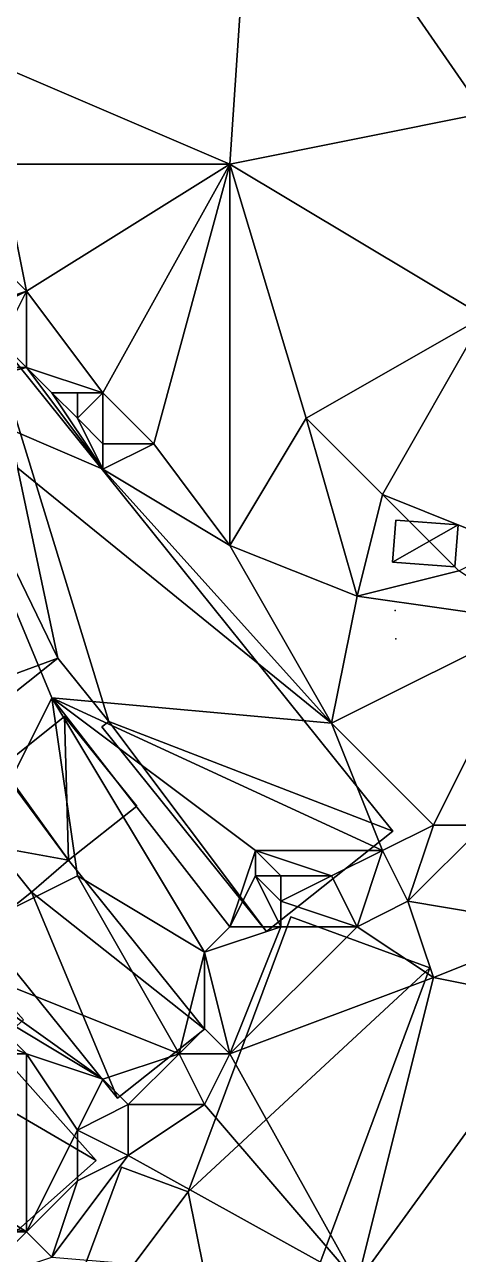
# Model space of a CAD drawing. Header units: metres. Extents: x -1103 to 901, y -902 to 905.
# Drawn here: x 307.8 to 342, y 414.2 to 511 of the extents above; entities that cross this region are included whole.
import ezdxf

# ---------------------------------------------------------------- set-up
doc = ezdxf.new("R2010")
doc.units = ezdxf.units.M
for name, color, linetype in [('OSM_BUILDING_FOOTPRINTS', 7, 'CONTINUOUS'), ('OSM_BUILDING_ROOFS', 1, 'CONTINUOUS'), ('OSM_BUILDING_WALLS', 8, 'CONTINUOUS'), ('OSM_TERRAIN', 3, 'CONTINUOUS'), ('OSM_TREES', 3, 'CONTINUOUS')]:
    doc.layers.add(name, color=color, linetype=linetype)

msp = doc.modelspace()

# ---------------------------------------------------------------- linework, layer by layer
at = {"layer": 'OSM_BUILDING_FOOTPRINTS'}
for points in [[(304.931, 487.159, 10.872), (336.81, 447.512, 10.872), (326.883, 439.627, 10.872), (313.928, 455.729, 10.872), (313.928, 455.729, 10.872), (314.47, 456.149, 10.872), (310.469, 461.126, 10.872), (303.571, 455.652, 10.872)], [(306.025, 452.588, 10.872), (310.999, 456.536, 10.872), (316.67, 449.492, 10.872), (311.297, 445.234, 10.872), (321.997, 431.93, 10.872), (315.144, 426.5, 10.872), (304.544, 439.683, 10.872), (308.379, 442.724, 10.872), (305.505, 446.296, 10.872)]]:
    msp.add_polyline3d(points, dxfattribs=at)
for points in [[(337.042, 471.986, 10.925), (341.939, 471.61, 10.925), (341.685, 468.303, 10.925), (336.777, 468.679, 10.925), (337.042, 471.986, 10.925)], [(288.582, 437.106, 11.802), (294.065, 441.95, 11.802), (297.414, 438.201, 11.802), (299.017, 439.616, 11.802), (302.952, 435.226, 11.802), (304.356, 436.464, 11.802), (307.749, 432.671, 11.802), (305.417, 430.603, 11.802), (313.486, 421.601, 11.802), (306.887, 415.762, 11.802), (297.171, 426.6, 11.802), (293.07, 422.972, 11.802), (285.807, 431.09, 11.802), (290.373, 435.115, 11.802), (288.582, 437.106, 11.802)], [(328.785, 440.788, 13.026), (339.728, 436.763, 13.026), (325.092, 397.437, 13.026), (308.876, 403.387, 13.026), (315.465, 421.081, 13.026), (320.726, 419.146, 13.026), (328.785, 440.788, 13.026)]]:
    msp.add_polyline3d(points, close=True, dxfattribs=at)
at = {"layer": 'OSM_BUILDING_ROOFS'}
for points in [[(310.469, 461.126, 20.872), (304.931, 487.159, 20.872), (302.234, 478.079, 20.872)], [(314.47, 456.149, 20.872), (336.81, 447.512, 20.872), (304.931, 487.159, 20.872)], [(310.469, 461.126, 20.872), (314.47, 456.149, 20.872), (304.931, 487.159, 20.872)], [(310.469, 461.126, 20.872), (302.234, 478.079, 20.872), (293.213, 454.767, 20.872)], [(341.939, 471.61, 20.925), (337.042, 471.986, 20.925), (336.777, 468.679, 20.925)], [(341.939, 471.61, 20.925), (336.777, 468.679, 20.925), (341.685, 468.303, 20.925)], [(303.571, 455.652, 20.872), (310.469, 461.126, 20.872), (293.213, 454.767, 20.872)], [(311.297, 445.234, 20.872), (310.999, 456.536, 20.872), (306.025, 452.588, 20.872)], [(311.297, 445.234, 20.872), (316.67, 449.492, 20.872), (310.999, 456.536, 20.872)], [(314.47, 456.149, 20.872), (313.928, 455.729, 20.872), (326.883, 439.627, 20.872)], [(314.47, 456.149, 20.872), (326.883, 439.627, 20.872), (336.81, 447.512, 20.872)], [(311.297, 445.234, 20.872), (306.025, 452.588, 20.872), (303.571, 455.652, 20.872)], [(305.505, 446.296, 20.872), (311.297, 445.234, 20.872), (303.571, 455.652, 20.872)], [(305.505, 446.296, 20.872), (308.379, 442.724, 20.872), (311.297, 445.234, 20.872)], [(308.379, 442.724, 20.872), (321.997, 431.93, 20.872), (311.297, 445.234, 20.872)], [(308.379, 442.724, 20.872), (304.544, 439.683, 20.872), (315.144, 426.5, 20.872)], [(308.379, 442.724, 20.872), (315.144, 426.5, 20.872), (321.997, 431.93, 20.872)], [(339.728, 436.763, 23.026), (328.785, 440.788, 23.026), (320.726, 419.146, 23.026)], [(320.726, 419.146, 23.026), (325.092, 397.437, 23.026), (339.728, 436.763, 23.026)], [(290.373, 435.115, 21.802), (306.887, 415.762, 21.802), (313.486, 421.601, 21.802)], [(290.373, 435.115, 21.802), (313.486, 421.601, 21.802), (305.417, 430.603, 21.802)], [(320.726, 419.146, 23.026), (315.465, 421.081, 23.026), (308.876, 403.387, 23.026)], [(320.726, 419.146, 23.026), (308.876, 403.387, 23.026), (325.092, 397.437, 23.026)]]:
    msp.add_3dface(points, dxfattribs=at)
at = {"layer": 'OSM_BUILDING_WALLS'}
for points in [[(336.81, 447.512, 10.872), (304.931, 487.159, 10.872), (304.931, 487.159, 20.872)], [(336.81, 447.512, 10.872), (304.931, 487.159, 20.872), (336.81, 447.512, 20.872)], [(337.042, 471.986, 10.925), (336.777, 468.679, 10.925), (336.777, 468.679, 20.925)], [(337.042, 471.986, 10.925), (336.777, 468.679, 20.925), (337.042, 471.986, 20.925)], [(341.939, 471.61, 10.925), (337.042, 471.986, 10.925), (337.042, 471.986, 20.925)], [(341.939, 471.61, 10.925), (337.042, 471.986, 20.925), (341.939, 471.61, 20.925)], [(341.685, 468.303, 10.925), (341.939, 471.61, 10.925), (341.939, 471.61, 20.925)], [(341.685, 468.303, 10.925), (341.939, 471.61, 20.925), (341.685, 468.303, 20.925)], [(336.777, 468.679, 10.925), (341.685, 468.303, 10.925), (341.685, 468.303, 20.925)], [(336.777, 468.679, 10.925), (341.685, 468.303, 20.925), (336.777, 468.679, 20.925)], [(303.571, 455.652, 10.872), (310.469, 461.126, 10.872), (310.469, 461.126, 20.872)], [(303.571, 455.652, 10.872), (310.469, 461.126, 20.872), (303.571, 455.652, 20.872)], [(310.469, 461.126, 10.872), (314.47, 456.149, 10.872), (314.47, 456.149, 20.872)], [(310.469, 461.126, 10.872), (314.47, 456.149, 20.872), (310.469, 461.126, 20.872)], [(310.999, 456.536, 10.872), (306.025, 452.588, 10.872), (306.025, 452.588, 20.872)], [(310.999, 456.536, 10.872), (306.025, 452.588, 20.872), (310.999, 456.536, 20.872)], [(316.67, 449.492, 10.872), (310.999, 456.536, 10.872), (310.999, 456.536, 20.872)], [(316.67, 449.492, 10.872), (310.999, 456.536, 20.872), (316.67, 449.492, 20.872)], [(314.47, 456.149, 10.872), (313.928, 455.729, 10.872), (313.928, 455.729, 20.872)], [(314.47, 456.149, 10.872), (313.928, 455.729, 20.872), (314.47, 456.149, 20.872)], [(313.928, 455.729, 10.872), (326.883, 439.627, 10.872), (326.883, 439.627, 20.872)], [(313.928, 455.729, 10.872), (326.883, 439.627, 20.872), (313.928, 455.729, 20.872)], [(311.297, 445.234, 10.872), (316.67, 449.492, 10.872), (316.67, 449.492, 20.872)], [(311.297, 445.234, 10.872), (316.67, 449.492, 20.872), (311.297, 445.234, 20.872)], [(326.883, 439.627, 10.872), (336.81, 447.512, 10.872), (336.81, 447.512, 20.872)], [(326.883, 439.627, 10.872), (336.81, 447.512, 20.872), (326.883, 439.627, 20.872)], [(305.505, 446.296, 10.872), (308.379, 442.724, 10.872), (308.379, 442.724, 20.872)], [(305.505, 446.296, 10.872), (308.379, 442.724, 20.872), (305.505, 446.296, 20.872)], [(321.997, 431.93, 10.872), (311.297, 445.234, 10.872), (311.297, 445.234, 20.872)], [(321.997, 431.93, 10.872), (311.297, 445.234, 20.872), (321.997, 431.93, 20.872)], [(308.379, 442.724, 10.872), (304.544, 439.683, 10.872), (304.544, 439.683, 20.872)], [(308.379, 442.724, 10.872), (304.544, 439.683, 20.872), (308.379, 442.724, 20.872)], [(328.785, 440.788, 13.026), (320.726, 419.146, 13.026), (320.726, 419.146, 23.026)], [(328.785, 440.788, 13.026), (320.726, 419.146, 23.026), (328.785, 440.788, 23.026)], [(339.728, 436.763, 13.026), (328.785, 440.788, 13.026), (328.785, 440.788, 23.026)], [(339.728, 436.763, 13.026), (328.785, 440.788, 23.026), (339.728, 436.763, 23.026)], [(304.544, 439.683, 10.872), (315.144, 426.5, 10.872), (315.144, 426.5, 20.872)], [(304.544, 439.683, 10.872), (315.144, 426.5, 20.872), (304.544, 439.683, 20.872)], [(325.092, 397.437, 13.026), (339.728, 436.763, 13.026), (339.728, 436.763, 23.026)], [(325.092, 397.437, 13.026), (339.728, 436.763, 23.026), (325.092, 397.437, 23.026)], [(315.144, 426.5, 10.872), (321.997, 431.93, 10.872), (321.997, 431.93, 20.872)], [(315.144, 426.5, 10.872), (321.997, 431.93, 20.872), (315.144, 426.5, 20.872)], [(313.486, 421.601, 11.802), (305.417, 430.603, 11.802), (305.417, 430.603, 21.802)], [(313.486, 421.601, 11.802), (305.417, 430.603, 21.802), (313.486, 421.601, 21.802)], [(306.887, 415.762, 11.802), (313.486, 421.601, 11.802), (313.486, 421.601, 21.802)], [(306.887, 415.762, 11.802), (313.486, 421.601, 21.802), (306.887, 415.762, 21.802)], [(315.465, 421.081, 13.026), (308.876, 403.387, 13.026), (308.876, 403.387, 23.026)], [(315.465, 421.081, 13.026), (308.876, 403.387, 23.026), (315.465, 421.081, 23.026)], [(320.726, 419.146, 13.026), (315.465, 421.081, 13.026), (315.465, 421.081, 23.026)], [(320.726, 419.146, 13.026), (315.465, 421.081, 23.026), (320.726, 419.146, 23.026)]]:
    msp.add_3dface(points, dxfattribs=at)
at = {"layer": 'OSM_TERRAIN'}
for points in [[(324, 500, 11.03), (326, 530, 10.903), (282, 518, 11.255)], [(324, 500, 11.03), (344, 504, 9.055), (326, 530, 10.903)], [(326, 530, 10.903), (344, 504, 9.055), (346, 520, 9.017)], [(282, 518, 11.255), (306, 500, 11.156), (324, 500, 11.03)], [(324, 500, 11.03), (344, 488, 10.401), (344, 504, 9.055)], [(308, 490, 11.721), (306, 500, 11.156), (302, 496, 11.83)], [(308, 490, 11.721), (324, 500, 11.03), (306, 500, 11.156)], [(314, 482, 12.142), (324, 500, 11.03), (308, 490, 11.721)], [(318, 478, 12.288), (324, 500, 11.03), (314, 482, 12.142)], [(318, 478, 12.288), (324, 470, 12.734), (324, 500, 11.03)], [(324, 470, 12.734), (330, 480, 11.992), (324, 500, 11.03)], [(330, 480, 11.992), (344, 488, 10.401), (324, 500, 11.03)], [(302, 488, 11.878), (308, 490, 11.721), (302, 496, 11.83)], [(304, 488, 12.306), (308, 490, 11.721), (302, 488, 11.878)], [(306, 486, 13.642), (308, 490, 11.721), (304, 488, 12.306)], [(308, 484, 13.513), (308, 490, 11.721), (306, 486, 13.642)], [(308, 484, 13.513), (314, 482, 12.142), (308, 490, 11.721)], [(330, 480, 11.992), (336, 474, 12.697), (344, 488, 10.401)], [(336, 474, 12.697), (346, 470, 13.137), (344, 488, 10.401)], [(304, 484, 13.691), (308, 484, 13.513), (306, 486, 13.642)], [(300, 482, 13.691), (314, 476, 13.666), (308, 484, 13.513)], [(300, 482, 13.691), (308, 484, 13.513), (304, 484, 13.691)], [(314, 476, 13.666), (310, 482, 13.401), (308, 484, 13.513)], [(310, 482, 13.401), (314, 482, 12.142), (308, 484, 13.513)], [(300, 438, 13.81), (310, 458, 13.539), (300, 482, 13.691)], [(310, 458, 13.539), (332, 456, 13.757), (300, 482, 13.691)], [(332, 456, 13.757), (314, 476, 13.666), (300, 482, 13.691)], [(314, 476, 13.666), (312, 480, 13.305), (310, 482, 13.401)], [(312, 480, 13.305), (312, 482, 12.772), (310, 482, 13.401)], [(310, 482, 13.401), (312, 482, 12.772), (314, 482, 12.142)], [(314, 478, 13.225), (314, 482, 12.142), (312, 480, 13.305)], [(312, 480, 13.305), (314, 482, 12.142), (312, 482, 12.772)], [(318, 478, 12.288), (314, 482, 12.142), (314, 478, 13.225)], [(314, 476, 13.666), (314, 478, 13.225), (312, 480, 13.305)], [(324, 470, 12.734), (334, 466, 13.314), (330, 480, 11.992)], [(334, 466, 13.314), (336, 474, 12.697), (330, 480, 11.992)], [(314, 476, 13.666), (324, 470, 12.734), (318, 478, 12.288)], [(314, 476, 13.666), (318, 478, 12.288), (314, 478, 13.225)], [(332, 456, 13.757), (324, 470, 12.734), (314, 476, 13.666)], [(342, 468, 13.001), (336, 474, 12.697), (334, 466, 13.314)], [(342, 468, 13.001), (346, 470, 13.137), (336, 474, 12.697)], [(324, 470, 12.734), (332, 456, 13.757), (334, 466, 13.314)], [(334, 466, 13.314), (348, 464, 14.035), (342, 468, 13.001)], [(348, 464, 14.035), (334, 466, 13.314), (332, 456, 13.757)], [(340, 448, 14.497), (348, 464, 14.035), (332, 456, 13.757)], [(344, 448, 14.831), (348, 464, 14.035), (340, 448, 14.497)], [(312, 444, 13.691), (310, 458, 13.539), (300, 438, 13.81)], [(312, 444, 13.691), (322, 438, 14.38), (310, 458, 13.539)], [(322, 438, 14.38), (324, 440, 14.015), (310, 458, 13.539)], [(324, 440, 14.015), (326, 446, 13.691), (310, 458, 13.539)], [(326, 446, 13.691), (336, 446, 13.84), (310, 458, 13.539)], [(310, 458, 13.539), (336, 446, 13.84), (332, 456, 13.757)], [(336, 446, 13.84), (340, 448, 14.497), (332, 456, 13.757)], [(336, 446, 13.84), (338, 442, 14.775), (340, 448, 14.497)], [(338, 442, 14.775), (350, 440, 15), (344, 448, 14.831)], [(338, 442, 14.775), (344, 448, 14.831), (340, 448, 14.497)], [(324, 440, 14.015), (326, 444, 13.691), (326, 446, 13.691)], [(326, 444, 13.691), (328, 444, 13.975), (326, 446, 13.691)], [(328, 444, 13.975), (332, 444, 13.691), (326, 446, 13.691)], [(326, 446, 13.691), (332, 444, 13.691), (336, 446, 13.84)], [(334, 440, 15.153), (336, 446, 13.84), (332, 444, 13.691)], [(334, 440, 15.153), (338, 442, 14.775), (336, 446, 13.84)], [(300, 438, 13.81), (320, 430, 13.768), (312, 444, 13.691)], [(320, 430, 13.768), (322, 438, 14.38), (312, 444, 13.691)], [(324, 440, 14.015), (328, 440, 15.152), (326, 444, 13.691)], [(328, 440, 15.152), (328, 442, 14.74), (326, 444, 13.691)], [(326, 444, 13.691), (328, 442, 14.74), (328, 444, 13.975)], [(328, 442, 14.74), (332, 444, 13.691), (328, 444, 13.975)], [(328, 442, 14.74), (334, 440, 15.153), (332, 444, 13.691)], [(328, 440, 15.152), (334, 440, 15.153), (328, 442, 14.74)], [(340, 436, 15.278), (338, 442, 14.775), (334, 440, 15.153)], [(340, 436, 15.278), (350, 440, 15), (338, 442, 14.775)], [(324, 430, 15.18), (328, 440, 15.152), (322, 438, 14.38)], [(322, 438, 14.38), (328, 440, 15.152), (324, 440, 14.015)], [(328, 440, 15.152), (324, 430, 15.18), (334, 440, 15.153)], [(324, 430, 15.18), (340, 436, 15.278), (334, 440, 15.153)], [(340, 436, 15.278), (350, 434, 14.836), (350, 440, 15)], [(304, 434, 14.524), (314, 428, 13.691), (300, 438, 13.81)], [(314, 428, 13.691), (320, 430, 13.768), (300, 438, 13.81)], [(320, 430, 13.768), (322, 432, 13.991), (322, 438, 14.38)], [(322, 432, 13.991), (324, 430, 15.18), (322, 438, 14.38)], [(334, 412, 15.373), (340, 436, 15.278), (324, 430, 15.18)], [(334, 412, 15.373), (350, 434, 14.836), (340, 436, 15.278)], [(286, 430, 14.457), (308, 430, 14.494), (298, 434, 14.528)], [(308, 430, 14.494), (304, 434, 14.524), (298, 434, 14.528)], [(308, 430, 14.494), (314, 428, 13.691), (304, 434, 14.524)], [(358, 406, 14.364), (350, 434, 14.836), (334, 412, 15.373)], [(324, 430, 15.18), (322, 432, 13.991), (320, 430, 13.768)], [(292, 420, 14.633), (308, 416, 14.673), (286, 430, 14.457)], [(286, 430, 14.457), (308, 416, 14.673), (308, 430, 14.494)], [(312, 424, 14.604), (314, 428, 13.691), (308, 430, 14.494)], [(308, 416, 14.673), (312, 424, 14.604), (308, 430, 14.494)], [(316, 426, 14.003), (320, 430, 13.768), (314, 428, 13.691)], [(316, 426, 14.003), (322, 426, 15.245), (320, 430, 13.768)], [(322, 426, 15.245), (324, 430, 15.18), (320, 430, 13.768)], [(322, 426, 15.245), (334, 412, 15.373), (324, 430, 15.18)], [(312, 424, 14.604), (316, 426, 14.003), (314, 428, 13.691)], [(312, 424, 14.604), (316, 422, 15.242), (316, 426, 14.003)], [(334, 412, 15.373), (322, 426, 15.245), (316, 422, 15.242)], [(316, 422, 15.242), (322, 426, 15.245), (316, 426, 14.003)], [(308, 416, 14.673), (312, 420, 14.787), (312, 424, 14.604)], [(312, 420, 14.787), (316, 422, 15.242), (312, 424, 14.604)], [(310, 414, 15.442), (334, 412, 15.373), (316, 422, 15.242)], [(310, 414, 15.442), (316, 422, 15.242), (312, 420, 14.787)], [(292, 420, 14.633), (300, 416, 15.293), (308, 416, 14.673)], [(310, 414, 15.442), (312, 420, 14.787), (308, 416, 14.673)], [(304, 412, 15.681), (308, 416, 14.673), (300, 416, 15.293)], [(304, 412, 15.681), (310, 414, 15.442), (308, 416, 14.673)]]:
    msp.add_3dface(points, dxfattribs=at)
at = {"layer": 'OSM_TREES'}
for p in [(336.998, 464.886, 13.505), (337.053, 462.641, 13.626)]:
    msp.add_point(p, dxfattribs=at)

doc.saveas('drawing.dxf')
